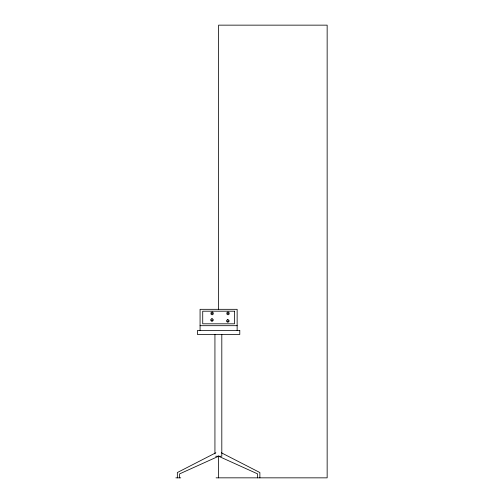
<?xml version="1.0" encoding="UTF-8"?>
<svg xmlns="http://www.w3.org/2000/svg" width="503" height="503" viewBox="0 0 503 503"><rect width="100%" height="100%" fill="white"/><g stroke="black" fill="none" stroke-linecap="round" stroke-linejoin="round"><path stroke-width="0.75" d="M213.442 313.91L212.121 314.847L210.795 313.91M213.303 320.512L211.983 321.448L210.656 320.512M229.33 313.91L228.004 314.847L226.683 313.91M229.142 321.398L227.815 322.335L226.495 321.398M215.856 452.775L177.339 472.543L177.339 477.837M200.075 325.686L237.139 325.686M215.655 456.246L221.81 456.246L221.81 334.47M175.849 477.837L180.778 477.837M216.089 477.837L327.151 477.85L327.151 25.15L218.604 25.15L218.604 309.659M221.358 452.775L259.875 472.543L259.875 477.837M257.58 477.837L257.58 473.87L218.604 456.246L179.628 473.87L179.628 477.837M237.139 330.496L237.139 309.32L200.075 309.32L200.075 330.496M218.604 455.844L218.604 477.85M214.932 334.47L214.932 453.895M212.121 312.042L210.795 312.973L212.121 313.91L213.442 312.973L212.121 312.042M211.983 318.644L210.656 319.575L211.983 320.512L213.303 319.575L211.983 318.644M228.004 312.042L226.683 312.973L228.004 313.91L229.33 312.973L228.004 312.042M227.815 319.524L226.495 320.461L227.815 321.398L229.142 320.461L227.815 319.524M234.492 311.194L202.722 311.194L202.722 323.813L234.492 323.813L234.492 311.194M239.786 330.496L197.428 330.496L197.428 334.47L239.786 334.47L239.786 330.496"/></g></svg>
